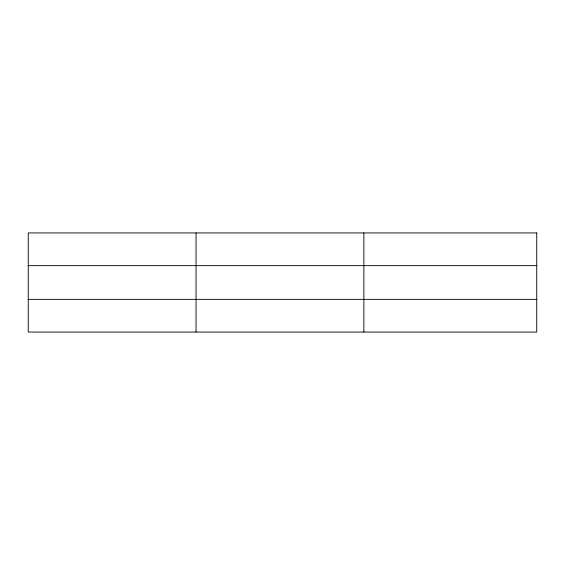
<?xml version="1.0" encoding="UTF-8"?>
<svg xmlns="http://www.w3.org/2000/svg" width="565" height="565" viewBox="0 0 565 565"><rect width="100%" height="100%" fill="white"/><g stroke="black" fill="none" stroke-linecap="round" stroke-linejoin="round"><path stroke-width="0.85" d="M196.055 232.942L196.055 332.058M363.86 232.942L363.86 332.058M28.25 265.649L536.75 265.649M28.25 299.351L536.75 299.351M536.75 232.942L536.75 332.058L28.25 332.058L28.25 232.942L536.75 232.942"/></g></svg>
